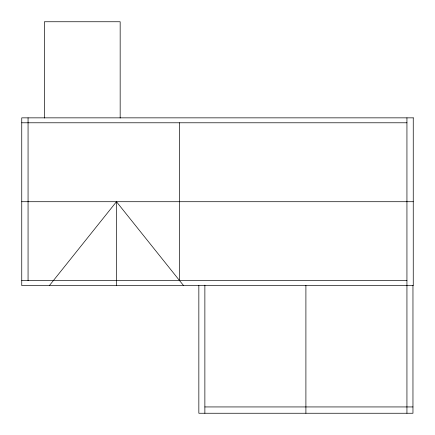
<?xml version="1.0" encoding="UTF-8"?>
<svg xmlns="http://www.w3.org/2000/svg" width="435" height="435" viewBox="0 0 435 435"><rect width="100%" height="100%" fill="white"/><g stroke="black" fill="none" stroke-linecap="round" stroke-linejoin="round"><path stroke-width="0.65" d="M49.378 285.577L116.466 201.715L183.559 285.577M21.75 122.784L406.937 122.784M21.75 201.715L413.25 201.715M21.75 280.646L406.937 280.646M204.869 406.937L412.962 406.937M412.962 285.382L412.962 413.25L198.844 413.25L198.844 285.382M406.937 117.852L406.937 413.25M305.903 285.398L305.903 413.25M204.869 285.159L204.869 413.25M179.611 122.784L179.611 280.646M120.163 118.037L120.163 21.75L44.392 21.75L44.392 118.037M116.466 201.715L116.466 285.577M28.063 117.852L28.063 280.646M413.25 117.852L21.75 117.852L21.75 285.577L413.25 285.577L413.25 117.852"/></g></svg>
